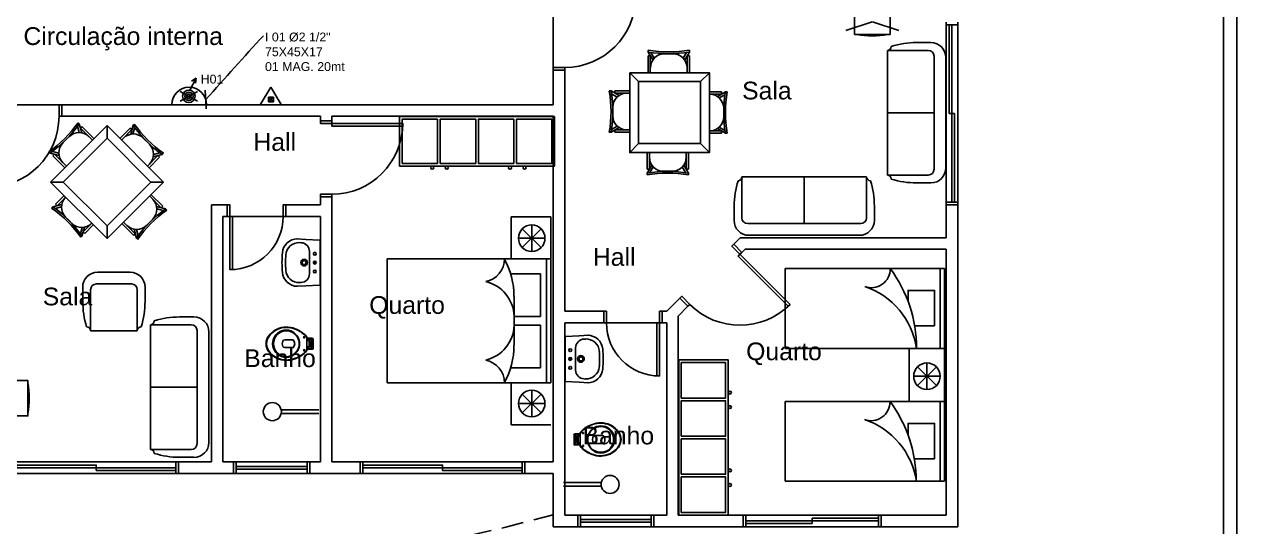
# Model space of a CAD drawing. Extents: x -120 to 1117, y 5 to 675.
# Drawn here: x -109.93 to -96.24, y 27.82 to 33.49 of the extents above; entities that cross this region are included whole.
import ezdxf
from ezdxf.enums import TextEntityAlignment as Align

# ---------------------------------------------------------------- set-up
doc = ezdxf.new("R2010")
doc.units = 0
doc.header["$MEASUREMENT"] = 0
doc.linetypes.add('HIDDEN', pattern=[0.375, 0.25, -0.125])
doc.layers.get('0').update_dxf_attribs({"linetype": 'CONTINUOUS'})
for name, color, linetype in [('Cotas', 1, 'CONTINUOUS'), ('janela-porta', 6, 'CONTINUOUS'), ('moveis', 253, 'CONTINUOUS'), ('muro', 6, 'CONTINUOUS'), ('parede', 2, 'CONTINUOUS'), ('piso', 4, 'CONTINUOUS'), ('projecao', 4, 'HIDDEN'), ('Simbolos', 7, 'CONTINUOUS'), ('texto', 7, 'CONTINUOUS'), ('TXT', 7, 'CONTINUOUS')]:
    doc.layers.add(name, color=color, linetype=linetype)
doc.styles.add('ROMANS', font='arial.ttf', dxfattribs={"height": 1.5})
doc.styles.get("Standard").update_dxf_attribs({"font": 'arial.ttf'})
doc.dimstyles.new('COTA1', dxfattribs={"dimtxt": 0.15, "dimasz": 0.15, "dimexe": 0.15, "dimexo": 0.15, "dimgap": 0.05, "dimtad": 1, "dimzin": 5, "dimdsep": 46, "dimtxsty": 'ROMANS', "dimblk": 'DOT', "dimcen": 0, "dimdle": 0.1, "dimclrd": 256, "dimclre": 256, "dimclrt": 7, "dimazin": 0, "dimtfac": 1, "dimtmove": 2, "dimatfit": 3, "dimldrblk": 'OBLIQUE', "dimfxl": 0, "dimtolj": 1, "dimtzin": 5, "dimarcsym": 0})

# ---------------------------------------------------------------- blocks, each defined once
blk = doc.blocks.new('_Dot')
at = {"color": 0, "linetype": 'ByBlock', "lineweight": -2}
blk.add_line((-0.5, 0), (-1, 0), dxfattribs=at)
at = {"color": 0, "linetype": 'ByBlock', "const_width": 0.5}
blk.add_lwpolyline([(-0.25, 0, 1), (0.25, 0, 1)], format="xyb", close=True, dxfattribs=at)
blk = doc.blocks.new('_Oblique')
at = {"color": 0, "linetype": 'ByBlock', "lineweight": -2}
blk.add_line((-0.5, -0.5), (0.5, 0.5), dxfattribs=at)

msp = doc.modelspace()

# ---------------------------------------------------------------- linework, layer by layer
for p, q in [((-108.059, 32.748), (-107.987, 32.882)), ((-107.987, 32.882), (-108.043, 32.85)), ((-107.987, 32.882), (-107.995, 32.826)), ((-108.169, 32.623), (-107.973, 32.734)), ((-108.169, 32.734), (-107.973, 32.623)), ((-108.265, 32.583), (-107.871, 32.583))]:
    msp.add_line(p, q)
for radius in [0.0703, 0.0466, 0.0259]:
    msp.add_circle((-108.071, 32.678), radius)
msp.add_arc((-108.068, 32.583), 0.197, 0, 180)
at = {"layer": 'janela-porta', "color": 6, "linetype": 'Continuous'}
for p, q in [((-99.522, 33.483), (-99.522, 31.483)), ((-99.392, 33.483), (-99.392, 31.483)), ((-108.217, 28.553), (-110.017, 28.553)), ((-107.537, 28.553), (-106.737, 28.553)), ((-104.307, 28.553), (-106.107, 28.553)), ((-108.217, 28.423), (-110.017, 28.423)), ((-107.537, 28.423), (-106.737, 28.423)), ((-104.307, 28.423), (-106.107, 28.423)), ((-103.652, 27.953), (-102.852, 27.953)), ((-100.285, 27.953), (-101.785, 27.953)), ((-103.652, 27.823), (-102.852, 27.823)), ((-100.285, 27.823), (-101.785, 27.823))]:
    msp.add_line(p, q, dxfattribs=at)
for points in [[(-99.392, 33.513), (-99.392, 33.483), (-99.522, 33.483), (-99.522, 33.513)], [(-103.827, 32.973), (-103.827, 33.003), (-103.957, 33.003), (-103.957, 32.973)], [(-109.507, 32.453), (-109.537, 32.453), (-109.537, 32.583), (-109.507, 32.583)], [(-106.587, 32.403), (-106.587, 32.373), (-106.457, 32.373), (-106.457, 32.403)], [(-106.457, 31.543), (-106.457, 31.573), (-106.587, 31.573), (-106.587, 31.543)], [(-99.522, 31.453), (-99.522, 31.483), (-99.392, 31.483), (-99.392, 31.453)], [(-107.637, 31.453), (-107.607, 31.453), (-107.607, 31.323), (-107.637, 31.323)], [(-106.977, 31.323), (-107.007, 31.323), (-107.007, 31.453), (-106.977, 31.453)], [(-101.92, 31.009), (-101.942, 30.988), (-101.85, 30.896), (-101.829, 30.917)], [(-102.437, 30.309), (-102.415, 30.33), (-102.507, 30.422), (-102.529, 30.401)], [(-103.387, 30.123), (-103.357, 30.123), (-103.357, 30.253), (-103.387, 30.253)], [(-102.727, 30.253), (-102.757, 30.253), (-102.757, 30.123), (-102.727, 30.123)], [(-108.187, 28.553), (-108.217, 28.553), (-108.217, 28.423), (-108.187, 28.423)], [(-107.567, 28.423), (-107.537, 28.423), (-107.537, 28.553), (-107.567, 28.553)], [(-106.707, 28.553), (-106.737, 28.553), (-106.737, 28.423), (-106.707, 28.423)], [(-106.137, 28.423), (-106.107, 28.423), (-106.107, 28.553), (-106.137, 28.553)], [(-104.277, 28.553), (-104.307, 28.553), (-104.307, 28.423), (-104.277, 28.423)], [(-103.682, 27.823), (-103.652, 27.823), (-103.652, 27.953), (-103.682, 27.953)], [(-102.822, 27.953), (-102.852, 27.953), (-102.852, 27.823), (-102.822, 27.823)], [(-101.815, 27.953), (-101.785, 27.953), (-101.785, 27.823), (-101.815, 27.823)], [(-100.255, 27.823), (-100.285, 27.823), (-100.285, 27.953), (-100.255, 27.953)]]:
    msp.add_lwpolyline(points, dxfattribs=at)
for points in [[(-99.457, 33.483), (-99.457, 32.483), (-99.487, 32.483), (-99.487, 33.483), (-99.457, 33.483)], [(-99.427, 32.483), (-99.427, 31.483), (-99.457, 31.483), (-99.457, 32.483), (-99.427, 32.483)], [(-106.457, 32.373), (-106.457, 32.343), (-105.657, 32.343), (-105.657, 32.373), (-106.457, 32.373)], [(-107.607, 31.323), (-107.577, 31.323), (-107.577, 30.723), (-107.607, 30.723), (-107.607, 31.323)], [(-101.85, 30.896), (-101.871, 30.875), (-101.305, 30.309), (-101.284, 30.33), (-101.85, 30.896)], [(-102.757, 30.123), (-102.787, 30.123), (-102.787, 29.523), (-102.757, 29.523), (-102.757, 30.123)], [(-110.017, 28.518), (-109.117, 28.518), (-109.117, 28.488), (-110.017, 28.488), (-110.017, 28.518)], [(-109.117, 28.488), (-108.217, 28.488), (-108.217, 28.458), (-109.117, 28.458), (-109.117, 28.488)], [(-107.537, 28.503), (-106.737, 28.503), (-106.737, 28.473), (-107.537, 28.473), (-107.537, 28.503)], [(-106.107, 28.488), (-105.207, 28.488), (-105.207, 28.518), (-106.107, 28.518), (-106.107, 28.488)], [(-105.207, 28.488), (-104.307, 28.488), (-104.307, 28.458), (-105.207, 28.458), (-105.207, 28.488)], [(-103.652, 27.903), (-102.852, 27.903), (-102.852, 27.873), (-103.652, 27.873), (-103.652, 27.903)], [(-101.035, 27.858), (-101.785, 27.858), (-101.785, 27.888), (-101.035, 27.888), (-101.035, 27.858)], [(-100.285, 27.888), (-101.035, 27.888), (-101.035, 27.918), (-100.285, 27.918), (-100.285, 27.888)]]:
    msp.add_lwpolyline(points, close=True, dxfattribs=at)
for centre, radius, start, end in [((-103.827, 33.803), 0.8, 270, 0), ((-110.337, 32.453), 0.8, 270, 0), ((-106.457, 32.373), 0.8, 270, 0), ((-107.607, 31.323), 0.6, 270, 0), ((-101.85, 30.896), 0.8, 225, 315), ((-102.757, 30.123), 0.6, 180, 270)]:
    msp.add_arc(centre, radius, start, end, dxfattribs=at)
at = {"layer": 'moveis'}
for p, q in [((-100.359, 33.517), (-100.654, 33.422)), ((-100.354, 33.517), (-100.058, 33.422)), ((-99.695, 33.284), (-99.856, 33.284)), ((-102.887, 33.197), (-102.887, 33.177)), ((-102.887, 33.177), (-102.835, 33.088)), ((-102.887, 32.944), (-102.887, 33.135)), ((-102.862, 33.135), (-102.887, 33.135)), ((-102.862, 33.135), (-102.862, 32.944)), ((-102.855, 33.172), (-102.818, 33.109)), ((-102.704, 33.158), (-102.605, 33.158)), ((-102.49, 33.109), (-102.453, 33.172)), ((-102.473, 33.088), (-102.421, 33.177)), ((-102.446, 33.135), (-102.446, 32.944)), ((-102.446, 33.135), (-102.421, 33.135)), ((-102.421, 33.197), (-102.421, 33.177)), ((-102.421, 33.135), (-102.421, 32.944)), ((-99.725, 33.196), (-100.186, 33.196)), ((-100.186, 31.789), (-100.186, 33.196)), ((-99.659, 31.855), (-99.659, 33.13)), ((-99.527, 31.87), (-99.527, 33.116)), ((-103.095, 32.944), (-102.995, 32.844)), ((-102.295, 32.844), (-102.195, 32.944)), ((-103.325, 32.738), (-103.305, 32.738)), ((-103.215, 32.686), (-103.305, 32.738)), ((-103.262, 32.738), (-103.095, 32.738)), ((-103.262, 32.713), (-103.262, 32.738)), ((-103.262, 32.713), (-103.095, 32.713)), ((-102.195, 32.727), (-102.057, 32.727)), ((-102.014, 32.727), (-102.104, 32.675)), ((-102.057, 32.702), (-102.057, 32.727)), ((-101.994, 32.727), (-102.014, 32.727)), ((-103.236, 32.67), (-103.3, 32.706)), ((-102.057, 32.702), (-102.195, 32.702)), ((-102.019, 32.696), (-102.083, 32.659)), ((-103.285, 32.456), (-103.285, 32.555)), ((-102.034, 32.544), (-102.034, 32.445)), ((-100.186, 32.493), (-99.659, 32.493)), ((-109.327, 32.34), (-109.308, 32.269)), ((-109.322, 32.38), (-109.308, 32.366)), ((-109.308, 32.366), (-109.281, 32.266)), ((-109.295, 32.318), (-109.278, 32.336)), ((-109.295, 32.318), (-109.16, 32.183)), ((-109.143, 32.201), (-109.278, 32.336)), ((-108.995, 32.348), (-108.995, 32.206)), ((-108.732, 32.32), (-108.85, 32.202)), ((-108.714, 32.303), (-108.832, 32.185)), ((-108.714, 32.303), (-108.732, 32.32)), ((-108.728, 32.251), (-108.701, 32.351)), ((-108.702, 32.254), (-108.683, 32.325)), ((-108.687, 32.365), (-108.701, 32.351)), ((-103.305, 32.273), (-103.215, 32.325)), ((-103.3, 32.304), (-103.236, 32.341)), ((-102.104, 32.314), (-102.014, 32.262)), ((-102.083, 32.33), (-102.019, 32.294)), ((-109.423, 32.223), (-109.493, 32.153)), ((-108.516, 32.137), (-108.586, 32.207)), ((-103.325, 32.273), (-103.305, 32.273)), ((-103.262, 32.298), (-103.095, 32.298)), ((-103.262, 32.298), (-103.262, 32.273)), ((-103.095, 32.273), (-103.262, 32.273)), ((-102.057, 32.287), (-102.195, 32.287)), ((-102.057, 32.262), (-102.195, 32.262)), ((-102.057, 32.287), (-102.057, 32.262)), ((-101.994, 32.262), (-102.014, 32.262)), ((-109.651, 32.051), (-109.637, 32.037)), ((-109.537, 32.01), (-109.637, 32.037)), ((-109.54, 32.037), (-109.611, 32.056)), ((-108.398, 32.041), (-108.47, 32.021)), ((-108.359, 32.036), (-108.373, 32.022)), ((-102.995, 32.144), (-103.095, 32.044)), ((-102.897, 31.855), (-102.897, 32.044)), ((-102.873, 31.855), (-102.873, 32.044)), ((-102.457, 31.855), (-102.457, 32.044)), ((-102.432, 32.044), (-102.432, 31.855)), ((-102.295, 32.144), (-102.195, 32.044)), ((-109.589, 32.024), (-109.607, 32.007)), ((-109.607, 32.007), (-109.472, 31.872)), ((-109.589, 32.024), (-109.454, 31.889)), ((-108.42, 32.009), (-108.539, 31.891)), ((-108.521, 31.873), (-108.403, 31.992)), ((-108.373, 32.022), (-108.473, 31.995)), ((-108.42, 32.009), (-108.403, 31.992)), ((-102.846, 31.901), (-102.897, 31.812)), ((-102.432, 31.812), (-102.484, 31.901)), ((-102.873, 31.855), (-102.897, 31.855)), ((-102.897, 31.792), (-102.897, 31.812)), ((-102.829, 31.881), (-102.866, 31.817)), ((-102.615, 31.832), (-102.714, 31.832)), ((-102.464, 31.817), (-102.501, 31.881)), ((-102.457, 31.855), (-102.432, 31.855)), ((-102.432, 31.792), (-102.432, 31.812)), ((-101.828, 31.308), (-101.828, 31.77)), ((-101.828, 31.77), (-100.421, 31.77)), ((-101.125, 31.77), (-101.125, 31.242)), ((-100.421, 31.308), (-100.421, 31.77)), ((-99.725, 31.789), (-100.186, 31.789)), ((-109.49, 31.711), (-109.632, 31.711)), ((-108.5, 31.711), (-108.359, 31.711)), ((-99.695, 31.701), (-99.856, 31.701)), ((-109.479, 31.558), (-109.576, 31.461)), ((-109.559, 31.443), (-109.461, 31.541)), ((-108.383, 31.421), (-108.516, 31.554)), ((-108.365, 31.438), (-108.499, 31.572)), ((-109.621, 31.417), (-109.606, 31.431)), ((-109.606, 31.431), (-109.507, 31.457)), ((-109.581, 31.412), (-109.509, 31.431)), ((-109.559, 31.443), (-109.576, 31.461)), ((-108.435, 31.435), (-108.335, 31.408)), ((-108.432, 31.408), (-108.361, 31.389)), ((-108.383, 31.421), (-108.365, 31.438)), ((-108.321, 31.394), (-108.335, 31.408)), ((-101.916, 31.279), (-101.916, 31.44)), ((-100.333, 31.279), (-100.333, 31.44)), ((-109.463, 31.315), (-109.393, 31.245)), ((-109.265, 31.149), (-109.167, 31.247)), ((-109.247, 31.132), (-109.15, 31.229)), ((-108.995, 31.216), (-108.995, 31.075)), ((-108.828, 31.243), (-108.694, 31.109)), ((-108.676, 31.127), (-108.81, 31.26)), ((-108.548, 31.222), (-108.478, 31.292)), ((-104.434, 31.318), (-104.434, 30.845)), ((-103.984, 31.318), (-104.434, 31.318)), ((-104.201, 31.227), (-104.201, 30.927)), ((-103.984, 31.318), (-103.984, 29.445)), ((-103.984, 31.318), (-103.984, 31.163)), ((-101.762, 31.242), (-100.487, 31.242)), ((-109.277, 31.199), (-109.296, 31.128)), ((-109.292, 31.088), (-109.278, 31.102)), ((-109.251, 31.202), (-109.278, 31.102)), ((-109.265, 31.149), (-109.247, 31.132)), ((-108.676, 31.127), (-108.694, 31.109)), ((-108.664, 31.079), (-108.69, 31.179)), ((-108.645, 31.105), (-108.664, 31.176)), ((-108.65, 31.065), (-108.664, 31.079)), ((-104.051, 31.077), (-104.351, 31.077)), ((-104.095, 30.971), (-104.307, 31.183)), ((-104.095, 31.183), (-104.307, 30.971)), ((-101.748, 31.11), (-100.502, 31.11)), ((-106.854, 31.07), (-106.75, 31.064)), ((-106.846, 31.07), (-106.854, 31.07)), ((-106.82, 31.028), (-106.805, 31.027)), ((-106.75, 31.064), (-106.595, 31.056)), ((-106.59, 31.051), (-106.59, 30.802)), ((-106.71, 30.802), (-106.71, 30.927)), ((-106.71, 30.802), (-106.71, 30.677)), ((-106.64, 30.802), (-106.66, 30.802)), ((-106.65, 30.812), (-106.65, 30.792)), ((-106.59, 30.553), (-106.59, 30.802)), ((-105.834, 29.445), (-105.834, 30.845)), ((-105.834, 30.845), (-103.984, 30.845)), ((-104.034, 29.445), (-104.034, 30.845)), ((-109.101, 30.694), (-108.734, 30.694)), ((-104.438, 30.676), (-104.1, 30.676)), ((-104.1, 30.676), (-104.1, 30.195)), ((-101.341, 29.835), (-101.341, 30.735)), ((-99.541, 30.735), (-101.341, 30.735)), ((-99.591, 30.735), (-99.591, 29.835)), ((-99.541, 28.335), (-99.541, 30.735)), ((-109.269, 30.525), (-109.269, 30.364)), ((-109.115, 30.562), (-108.719, 30.562)), ((-108.565, 30.525), (-108.565, 30.364)), ((-106.854, 30.535), (-106.75, 30.54)), ((-106.82, 30.576), (-106.805, 30.577)), ((-106.75, 30.54), (-106.595, 30.548)), ((-109.181, 30.496), (-109.181, 30.034)), ((-108.653, 30.496), (-108.653, 30.034)), ((-104.4, 30.195), (-104.4, 30.421)), ((-108.014, 30.189), (-108.176, 30.189)), ((-104.1, 30.195), (-104.4, 30.195)), ((-104.4, 30.195), (-104.4, 29.869)), ((-109.181, 30.034), (-108.653, 30.034)), ((-108.044, 30.101), (-108.506, 30.101)), ((-108.506, 30.101), (-108.506, 28.694)), ((-107.978, 30.035), (-107.978, 28.76)), ((-107.846, 30.02), (-107.846, 28.774)), ((-104.1, 30.095), (-104.4, 30.095)), ((-104.1, 29.614), (-104.1, 30.095)), ((-103.665, 29.977), (-103.82, 29.969)), ((-103.56, 29.982), (-103.665, 29.977)), ((-103.569, 29.982), (-103.56, 29.982)), ((-106.893, 29.931), (-106.989, 29.931)), ((-106.989, 29.843), (-106.893, 29.843)), ((-106.739, 29.956), (-106.739, 29.962)), ((-106.739, 29.949), (-106.739, 29.956)), ((-106.739, 29.949), (-106.739, 29.887)), ((-106.681, 29.949), (-106.739, 29.949)), ((-106.695, 29.939), (-106.739, 29.939)), ((-106.739, 29.824), (-106.739, 29.887)), ((-106.731, 29.923), (-106.72, 29.923)), ((-106.731, 29.851), (-106.72, 29.851)), ((-106.715, 29.887), (-106.715, 29.923)), ((-106.715, 29.851), (-106.715, 29.887)), ((-106.704, 29.918), (-106.704, 29.887)), ((-106.704, 29.856), (-106.704, 29.887)), ((-106.687, 29.887), (-106.687, 29.932)), ((-106.687, 29.842), (-106.687, 29.887)), ((-106.669, 29.887), (-106.669, 29.939)), ((-106.669, 29.835), (-106.669, 29.887)), ((-103.825, 29.964), (-103.825, 29.715)), ((-103.705, 29.715), (-103.705, 29.84)), ((-103.595, 29.94), (-103.61, 29.94)), ((-106.739, 29.835), (-106.695, 29.835)), ((-106.739, 29.824), (-106.681, 29.824)), ((-106.739, 29.818), (-106.739, 29.824)), ((-106.739, 29.812), (-106.739, 29.818)), ((-103.825, 29.466), (-103.825, 29.715)), ((-103.775, 29.715), (-103.755, 29.715)), ((-103.765, 29.725), (-103.765, 29.705)), ((-103.705, 29.715), (-103.705, 29.59)), ((-99.541, 29.835), (-101.341, 29.835)), ((-99.941, 29.235), (-99.941, 29.835)), ((-104.438, 29.614), (-104.1, 29.614)), ((-99.845, 29.414), (-99.633, 29.626)), ((-99.845, 29.626), (-99.633, 29.414)), ((-99.739, 29.67), (-99.739, 29.37)), ((-105.834, 29.445), (-103.984, 29.445)), ((-104.434, 28.972), (-104.434, 29.445)), ((-103.665, 29.453), (-103.82, 29.461)), ((-103.56, 29.447), (-103.665, 29.453)), ((-103.595, 29.489), (-103.61, 29.49)), ((-99.889, 29.52), (-99.589, 29.52)), ((-108.506, 29.397), (-107.978, 29.397)), ((-104.095, 29.107), (-104.307, 29.319)), ((-104.095, 29.319), (-104.307, 29.107)), ((-104.201, 29.063), (-104.201, 29.363)), ((-104.051, 29.213), (-104.351, 29.213)), ((-99.541, 29.235), (-101.341, 29.235)), ((-101.341, 28.335), (-101.341, 29.235)), ((-99.591, 28.335), (-99.591, 29.235)), ((-106.603, 29.141), (-107.028, 29.141)), ((-107.028, 29.101), (-106.603, 29.101)), ((-103.984, 28.972), (-104.434, 28.972)), ((-103.653, 28.876), (-103.653, 28.882)), ((-103.723, 28.807), (-103.723, 28.859)), ((-103.723, 28.756), (-103.723, 28.807)), ((-103.711, 28.87), (-103.653, 28.87)), ((-103.653, 28.745), (-103.711, 28.745)), ((-103.705, 28.807), (-103.705, 28.852)), ((-103.705, 28.762), (-103.705, 28.807)), ((-103.697, 28.86), (-103.653, 28.86)), ((-103.653, 28.755), (-103.697, 28.755)), ((-103.688, 28.839), (-103.688, 28.807)), ((-103.688, 28.776), (-103.688, 28.807)), ((-103.677, 28.807), (-103.677, 28.843)), ((-103.677, 28.772), (-103.677, 28.807)), ((-103.661, 28.843), (-103.672, 28.843)), ((-103.661, 28.771), (-103.672, 28.771)), ((-103.653, 28.87), (-103.653, 28.876)), ((-103.653, 28.87), (-103.653, 28.807)), ((-103.653, 28.745), (-103.653, 28.807)), ((-103.653, 28.738), (-103.653, 28.745)), ((-103.499, 28.852), (-103.403, 28.852)), ((-103.403, 28.763), (-103.499, 28.763)), ((-108.044, 28.694), (-108.506, 28.694)), ((-103.653, 28.733), (-103.653, 28.738)), ((-108.014, 28.606), (-108.176, 28.606)), ((-99.541, 28.335), (-101.341, 28.335)), ((-103.841, 28.32), (-103.416, 28.32)), ((-103.416, 28.28), (-103.841, 28.28))]:
    msp.add_line(p, q, dxfattribs=at)
for points in [[(-100.556, 33.676), (-100.156, 33.676), (-100.156, 33.376), (-100.556, 33.376), (-100.556, 33.676)], [(-103.095, 32.944), (-102.195, 32.944), (-102.195, 32.044), (-103.095, 32.044), (-103.095, 32.944)], [(-102.995, 32.844), (-102.295, 32.844), (-102.295, 32.144), (-102.995, 32.144), (-102.995, 32.844)], [(-103.943, 32.451), (-103.943, 31.891), (-105.693, 31.891), (-105.693, 32.451), (-103.943, 32.451)], [(-108.995, 32.348), (-109.632, 31.711), (-108.995, 31.075), (-108.359, 31.711), (-108.995, 32.348)], [(-105.263, 32.421), (-105.263, 31.921), (-105.663, 31.921), (-105.663, 32.421), (-105.263, 32.421)], [(-104.833, 32.421), (-104.833, 31.921), (-105.233, 31.921), (-105.233, 32.421), (-104.833, 32.421)], [(-104.403, 32.421), (-104.403, 31.921), (-104.803, 31.921), (-104.803, 32.421), (-104.403, 32.421)], [(-103.972, 32.421), (-103.972, 31.921), (-104.372, 31.921), (-104.372, 32.421), (-103.972, 32.421)], [(-108.995, 32.206), (-109.49, 31.711), (-108.995, 31.216), (-108.5, 31.711), (-108.995, 32.206)], [(-102.542, 27.954), (-101.982, 27.954), (-101.982, 29.704), (-102.542, 29.704), (-102.542, 27.954)], [(-102.512, 29.274), (-102.012, 29.274), (-102.012, 29.674), (-102.512, 29.674), (-102.512, 29.274)], [(-110.188, 29.472), (-110.188, 29.072), (-109.888, 29.072), (-109.888, 29.472), (-110.188, 29.472)], [(-102.512, 28.844), (-102.012, 28.844), (-102.012, 29.244), (-102.512, 29.244), (-102.512, 28.844)], [(-102.512, 28.414), (-102.012, 28.414), (-102.012, 28.814), (-102.512, 28.814), (-102.512, 28.414)], [(-102.512, 27.984), (-102.012, 27.984), (-102.012, 28.384), (-102.512, 28.384), (-102.512, 27.984)]]:
    msp.add_lwpolyline(points, close=True, dxfattribs=at)
for points in [[(-99.653, 30.088), (-99.653, 30.488), (-99.953, 30.488), (-99.953, 30.361)], [(-99.88, 30.088), (-99.653, 30.088)], [(-99.653, 28.588), (-99.653, 28.988), (-99.953, 28.988), (-99.953, 28.861)], [(-99.88, 28.588), (-99.653, 28.588)]]:
    msp.add_lwpolyline(points, dxfattribs=at)
for centre, radius in [((-105.324, 31.873), 0.017), ((-105.16, 31.873), 0.017), ((-104.446, 31.873), 0.017), ((-104.282, 31.873), 0.017), ((-104.201, 31.077), 0.15), ((-106.77, 30.802), 0.0375), ((-106.77, 30.802), 0.0225), ((-106.65, 30.902), 0.016), ((-106.65, 30.802), 0.016), ((-106.65, 30.702), 0.016), ((-106.769, 29.96), 0.0075), ((-106.769, 29.814), 0.0075), ((-103.765, 29.815), 0.016), ((-103.765, 29.715), 0.016), ((-103.645, 29.715), 0.0375), ((-103.645, 29.715), 0.0225), ((-103.765, 29.615), 0.016), ((-99.739, 29.52), 0.15), ((-104.201, 29.213), 0.15), ((-101.964, 29.336), 0.017), ((-107.129, 29.121), 0.102), ((-101.964, 29.172), 0.017), ((-103.623, 28.88), 0.0075), ((-103.623, 28.734), 0.0075), ((-101.964, 28.458), 0.017), ((-103.316, 28.3), 0.102), ((-101.964, 28.294), 0.017)]:
    msp.add_circle(centre, radius, dxfattribs=at)
for centre, radius, start, end in [((-100.356, 34.409), 1.048, 260.3828, 279.6172), ((-99.854, 32.314), 0.97, 90.1722, 107.3184), ((-99.695, 33.116), 0.169, 0, 90), ((-102.654, 34.554), 1.376, 260.271, 279.729), ((-102.654, 34.534), 1.376, 260.271, 279.729), ((-102.703, 32.999), 0.158, 90, 180), ((-102.605, 32.999), 0.158, 0, 90), ((-100.186, 33.24), 0.044, 270.0031, 0), ((-99.725, 33.13), 0.066, 0, 90), ((-104.681, 32.505), 1.376, 350.271, 9.729), ((-104.661, 32.505), 1.376, 350.271, 9.729), ((-103.127, 32.555), 0.158, 90, 180), ((-100.658, 32.495), 1.376, 170.271, 189.729), ((-100.638, 32.495), 1.376, 170.271, 189.729), ((-102.192, 32.544), 0.158, 0, 90), ((-103.127, 32.456), 0.158, 180, 270), ((-102.192, 32.445), 0.158, 270, 0), ((-110.446, 33.175), 1.376, 305.271, 324.729), ((-110.432, 33.161), 1.376, 305.271, 324.729), ((-107.578, 33.145), 1.376, 215.271, 234.729), ((-107.564, 33.159), 1.376, 215.271, 234.729), ((-109.311, 32.111), 0.158, 45, 135), ((-108.698, 32.095), 0.158, 45, 135), ((-109.381, 32.041), 0.158, 135, 225), ((-108.628, 32.025), 0.158, 315, 45), ((-102.714, 31.99), 0.158, 180, 270), ((-102.615, 31.99), 0.158, 270, 0), ((-102.665, 30.455), 1.376, 80.271, 99.729), ((-102.665, 30.436), 1.376, 80.271, 99.729), ((-101.872, 31.77), 0.044, 270, 359.997), ((-100.377, 31.77), 0.044, 180.0031, 270), ((-100.186, 31.745), 0.044, 0, 89.997), ((-99.725, 31.855), 0.066, 270, 0), ((-99.695, 31.87), 0.169, 270, 0), ((-100.946, 31.437), 0.97, 162.6817, 179.8277), ((-101.303, 31.437), 0.97, 0.1722, 17.3184), ((-99.854, 32.671), 0.97, 252.6816, 269.8277), ((-109.351, 31.427), 0.158, 135, 225), ((-108.59, 31.404), 0.158, 315, 45), ((-110.415, 30.293), 1.376, 35.271, 54.729), ((-110.401, 30.307), 1.376, 35.271, 54.729), ((-107.54, 30.284), 1.376, 125.271, 144.729), ((-107.526, 30.27), 1.376, 125.271, 144.729), ((-109.281, 31.357), 0.158, 225, 315), ((-108.66, 31.334), 0.158, 225, 315), ((-101.748, 31.279), 0.169, 180, 270), ((-101.763, 31.308), 0.066, 180, 270), ((-100.502, 31.279), 0.169, 270, 0), ((-100.487, 31.308), 0.066, 270, 0), ((-106.846, 30.9), 0.17, 90, 175.3019), ((-106.827, 30.878), 0.15, 87.0582, 176.2836), ((-106.81, 30.927), 0.1, 0, 87.0582), ((-106.595, 31.051), 0.005, 0, 87.0582), ((-105.66, 30.802), 1.36, 175.3019, 180), ((-105.66, 30.802), 1.36, 180, 184.6981), ((-105.66, 30.802), 1.32, 176.2836, 180), ((-105.66, 30.802), 1.32, 180, 183.7164), ((-104.771, 30.845), 0.262, 281.064, 0.0505), ((-105.278, 30.421), 0.877, 0, 28.8881), ((-109.101, 30.525), 0.169, 90, 180), ((-108.734, 30.525), 0.169, 0, 90), ((-106.846, 30.705), 0.17, 184.6981, 270), ((-106.827, 30.726), 0.15, 183.7164, 272.9418), ((-106.81, 30.677), 0.1, 272.9418, 0), ((-100.367, 30.733), 0.214, 249.426, 0.6303), ((-101.367, 29.837), 1.51, 359.9431, 36.5021), ((-109.115, 30.496), 0.066, 90, 180), ((-108.719, 30.496), 0.066, 0, 90), ((-106.595, 30.553), 0.005, 272.9418, 0), ((-104.818, 30.18), 0.42, 2.0643, 76.5578), ((-100.712, 29.71), 0.865, 8.2998, 71.8307), ((-108.299, 30.367), 0.97, 180.1723, 197.3183), ((-109.536, 30.367), 0.97, 342.6816, 359.8278), ((-108.506, 30.145), 0.044, 270.003, 0), ((-108.173, 29.219), 0.97, 90.1723, 107.3184), ((-108.014, 30.02), 0.169, 0, 90), ((-109.225, 30.034), 0.044, 0.003, 90), ((-108.609, 30.034), 0.044, 90, 179.9969), ((-108.044, 30.035), 0.066, 0, 90), ((-107.05, 29.887), 0.149, 143.0019, 180.1282), ((-106.958, 29.811), 0.268, 121.6809, 141.8397), ((-106.958, 29.811), 0.264, 121.6861, 141.8298), ((-106.973, 29.887), 0.153, 139.3363, 180.0547), ((-106.974, 29.889), 0.142, 136.2284, 180.6636), ((-106.971, 29.827), 0.248, 96.483, 121.0731), ((-106.971, 29.827), 0.244, 96.4778, 121.0674), ((-106.972, 29.884), 0.157, 100.028, 138.7776), ((-106.972, 29.889), 0.144, 100.8079, 136.9265), ((-106.969, 29.832), 0.243, 73.2378, 97.0453), ((-106.972, 29.895), 0.146, 59.7019, 100.4456), ((-106.971, 29.888), 0.145, 60.1948, 101.0664), ((-106.969, 29.832), 0.239, 84.2407, 97.0506), ((-106.987, 29.742), 0.331, 55.8497, 82.7065), ((-106.987, 29.742), 0.335, 55.8476, 74.7475), ((-106.975, 29.886), 0.154, 0.2488, 60.3441), ((-106.972, 29.887), 0.146, 359.8878, 60.0886), ((-106.98, 29.755), 0.316, 40.7546, 55.5359), ((-106.98, 29.755), 0.32, 41.9479, 55.5381), ((-104.818, 30.11), 0.42, 283.4422, 357.9357), ((-103.569, 29.812), 0.17, 4.6981, 90), ((-107.05, 29.887), 0.149, 179.8718, 216.9981), ((-107.05, 29.887), 0.144, 143.02, 180.1282), ((-107.05, 29.887), 0.144, 179.8718, 216.98), ((-106.973, 29.887), 0.153, 179.9453, 220.6637), ((-106.974, 29.885), 0.142, 179.3364, 223.7716), ((-106.932, 29.887), 0.0846, 159.2223, 200.7777), ((-106.989, 29.907), 0.0241, 89.1095, 156.4896), ((-106.989, 29.867), 0.0241, 203.5104, 270.8905), ((-106.972, 29.887), 0.146, 299.9114, 0.1122), ((-106.975, 29.888), 0.154, 299.6559, 359.7512), ((-106.945, 29.887), 0.0683, 319.3118, 40.6882), ((-106.749, 29.962), 0.0102, 358.3086, 45.2439), ((-106.748, 29.955), 0.00945, 6.988, 38.6516), ((-106.731, 29.931), 0.00832, 184.718, 267.9851), ((-106.731, 29.843), 0.00832, 92.0149, 175.282), ((-106.721, 29.935), 0.0119, 274.0521, 294.0204), ((-106.721, 29.839), 0.0119, 65.9796, 85.9479), ((-106.712, 29.912), 0.0131, 70.6125, 109.6581), ((-106.712, 29.862), 0.0131, 250.3418, 289.3875), ((-106.709, 29.919), 0.00592, 43.936, 67.4017), ((-106.709, 29.855), 0.00592, 292.5984, 316.064), ((-106.711, 29.919), 0.00666, 357.9572, 36.1023), ((-106.711, 29.855), 0.00666, 323.8977, 2.0428), ((-106.695, 29.932), 0.00728, 358.275, 91.725), ((-106.695, 29.842), 0.00728, 268.275, 1.725), ((-106.681, 29.938), 0.0118, 3.6802, 91.299), ((-105.278, 29.869), 0.877, 331.1119, 0), ((-103.82, 29.964), 0.005, 92.9418, 180), ((-103.605, 29.84), 0.1, 92.9418, 180), ((-103.587, 29.791), 0.15, 3.7164, 92.9418), ((-106.958, 29.963), 0.268, 218.1603, 238.3191), ((-106.958, 29.963), 0.264, 218.1702, 238.3139), ((-106.971, 29.947), 0.248, 238.9269, 263.517), ((-106.971, 29.947), 0.244, 238.9326, 263.5222), ((-106.972, 29.89), 0.157, 221.2224, 259.972), ((-106.972, 29.885), 0.144, 223.0735, 259.1921), ((-106.971, 29.886), 0.145, 258.9336, 299.8052), ((-106.972, 29.879), 0.146, 259.5544, 300.2981), ((-106.969, 29.942), 0.243, 262.9547, 286.7622), ((-106.969, 29.942), 0.239, 262.9494, 275.7593), ((-106.987, 30.032), 0.331, 277.2935, 304.1503), ((-106.987, 30.032), 0.335, 285.2525, 304.1524), ((-106.98, 30.019), 0.316, 304.4641, 319.2454), ((-106.98, 30.019), 0.32, 304.4619, 318.0521), ((-106.749, 29.812), 0.0102, 314.7561, 1.6914), ((-106.748, 29.819), 0.00945, 321.3484, 353.012), ((-106.681, 29.836), 0.0118, 268.701, 356.3199), ((-104.771, 29.445), 0.262, 359.9495, 78.936), ((-104.755, 29.715), 1.32, 0, 3.7164), ((-104.755, 29.715), 1.32, 356.2836, 0), ((-104.755, 29.715), 1.36, 0, 4.6981), ((-104.755, 29.715), 1.36, 355.3019, 0), ((-103.605, 29.59), 0.1, 180, 267.0582), ((-103.587, 29.639), 0.15, 267.0582, 356.2836), ((-103.569, 29.617), 0.17, 270, 355.3019), ((-110.921, 29.272), 1.048, 350.3828, 9.6172), ((-103.82, 29.466), 0.005, 180, 267.0582), ((-100.37, 29.233), 0.214, 249.426, 0.6303), ((-101.37, 28.337), 1.51, 359.9431, 36.5021), ((-100.715, 28.21), 0.865, 8.2998, 71.8307), ((-103.643, 28.882), 0.0102, 134.7561, 181.6914), ((-103.644, 28.875), 0.00945, 141.3484, 173.012), ((-103.412, 28.675), 0.316, 124.4641, 139.2454), ((-103.412, 28.675), 0.32, 124.4619, 138.0521), ((-103.405, 28.662), 0.335, 105.2525, 124.1524), ((-103.405, 28.662), 0.331, 97.2935, 124.1503), ((-103.417, 28.806), 0.154, 119.6559, 179.7512), ((-103.421, 28.807), 0.146, 119.9114, 180.1122), ((-103.423, 28.752), 0.243, 82.9547, 106.7622), ((-103.42, 28.815), 0.146, 79.5544, 120.2981), ((-103.421, 28.808), 0.145, 78.9336, 119.8052), ((-103.423, 28.752), 0.239, 82.9494, 95.7593), ((-103.421, 28.747), 0.244, 58.9326, 83.5222), ((-103.421, 28.747), 0.248, 58.9269, 83.517), ((-103.421, 28.804), 0.157, 41.2224, 79.972), ((-103.42, 28.809), 0.144, 43.0735, 79.1921), ((-103.418, 28.809), 0.142, 359.3364, 43.7716), ((-103.419, 28.807), 0.153, 359.9453, 40.6637), ((-103.434, 28.731), 0.264, 38.1702, 58.3139), ((-103.434, 28.731), 0.268, 38.1603, 58.3191), ((-103.342, 28.807), 0.144, 359.8718, 36.98), ((-103.342, 28.807), 0.149, 359.8718, 36.9981), ((-108.044, 28.76), 0.066, 270, 0), ((-108.014, 28.774), 0.169, 270, 0), ((-103.712, 28.858), 0.0118, 88.701, 176.3198), ((-103.712, 28.756), 0.0118, 183.6802, 271.299), ((-103.698, 28.852), 0.00728, 88.275, 181.725), ((-103.698, 28.762), 0.00728, 178.275, 271.725), ((-103.682, 28.839), 0.00666, 143.8977, 182.0428), ((-103.682, 28.775), 0.00666, 177.9572, 216.1023), ((-103.683, 28.839), 0.00592, 112.5983, 136.064), ((-103.683, 28.776), 0.00592, 223.936, 247.4016), ((-103.681, 28.832), 0.0131, 70.3419, 109.3875), ((-103.681, 28.782), 0.0131, 250.6125, 289.6582), ((-103.672, 28.855), 0.0119, 245.9796, 265.9479), ((-103.672, 28.759), 0.0119, 94.0521, 114.0204), ((-103.662, 28.851), 0.00832, 272.0149, 355.282), ((-103.662, 28.763), 0.00832, 4.718, 87.9851), ((-103.417, 28.808), 0.154, 180.2488, 240.3441), ((-103.421, 28.807), 0.146, 179.8878, 240.0886), ((-103.448, 28.807), 0.0683, 139.3118, 220.6882), ((-103.403, 28.827), 0.0241, 23.5104, 90.8905), ((-103.403, 28.787), 0.0241, 269.1095, 336.4896), ((-103.46, 28.807), 0.0846, 339.2223, 20.7777), ((-103.418, 28.805), 0.142, 316.2284, 0.6636), ((-103.419, 28.807), 0.153, 319.3363, 0.0547), ((-103.342, 28.807), 0.144, 323.02, 0.1282), ((-103.342, 28.807), 0.149, 323.0019, 0.1282), ((-108.506, 28.65), 0.044, 0, 89.997), ((-108.173, 29.576), 0.97, 252.6817, 269.8278), ((-103.644, 28.739), 0.00945, 186.988, 218.6516), ((-103.643, 28.732), 0.0102, 178.3086, 225.2439), ((-103.412, 28.939), 0.316, 220.7546, 235.5359), ((-103.412, 28.939), 0.32, 221.9479, 235.5381), ((-103.405, 28.952), 0.335, 235.8476, 254.7475), ((-103.405, 28.952), 0.331, 235.8497, 262.7065), ((-103.421, 28.807), 0.145, 240.1948, 281.0664), ((-103.42, 28.799), 0.146, 239.7019, 280.4456), ((-103.423, 28.862), 0.243, 253.2378, 277.0453), ((-103.423, 28.862), 0.239, 264.2407, 277.0506), ((-103.421, 28.867), 0.244, 276.4778, 301.0674), ((-103.42, 28.805), 0.144, 280.8079, 316.9265), ((-103.421, 28.81), 0.157, 280.028, 318.7776), ((-103.421, 28.867), 0.248, 276.483, 301.0731), ((-103.434, 28.883), 0.264, 301.6861, 321.8298), ((-103.434, 28.883), 0.268, 301.6809, 321.8397)]:
    msp.add_arc(centre, radius, start, end, dxfattribs=at)
at = {"layer": 'muro'}
for p, q in [((-96.242, 68.133), (-96.242, 22.823)), ((-96.392, 67.983), (-96.392, 22.823))]:
    msp.add_line(p, q, dxfattribs=at)
at = {"layer": 'parede'}
for p, q in [((-103.957, 32.583), (-103.957, 32.973)), ((-103.827, 32.973), (-103.957, 32.973)), ((-103.827, 30.253), (-103.827, 32.973)), ((-109.507, 32.583), (-103.957, 32.583)), ((-109.507, 32.453), (-109.507, 32.583)), ((-109.507, 32.453), (-106.587, 32.453)), ((-106.587, 32.453), (-106.587, 32.403)), ((-103.957, 32.453), (-106.457, 32.453)), ((-106.457, 32.403), (-106.457, 32.453)), ((-103.957, 28.553), (-103.957, 32.453)), ((-103.957, 28.553), (-103.957, 32.453)), ((-106.457, 32.403), (-106.587, 32.403)), ((-106.587, 31.543), (-106.587, 31.453)), ((-106.457, 31.543), (-106.587, 31.543)), ((-106.457, 28.553), (-106.457, 31.543)), ((-107.817, 28.553), (-107.817, 31.453)), ((-107.817, 31.453), (-107.637, 31.453)), ((-107.637, 31.323), (-107.637, 31.453)), ((-106.977, 31.453), (-106.587, 31.453)), ((-106.977, 31.323), (-106.977, 31.453)), ((-99.522, 31.083), (-99.522, 31.453)), ((-99.522, 31.453), (-99.392, 31.453)), ((-99.392, 27.823), (-99.392, 31.453)), ((-107.687, 28.553), (-107.687, 31.323)), ((-107.687, 31.323), (-107.637, 31.323)), ((-106.977, 31.323), (-106.587, 31.323)), ((-106.587, 28.553), (-106.587, 31.323)), ((-101.92, 31.009), (-101.847, 31.083)), ((-99.522, 31.083), (-101.847, 31.083)), ((-101.829, 30.917), (-101.92, 31.009)), ((-101.829, 30.917), (-101.793, 30.953)), ((-99.522, 30.953), (-101.793, 30.953)), ((-99.522, 27.953), (-99.522, 30.953)), ((-102.677, 30.253), (-102.529, 30.401)), ((-102.437, 30.309), (-102.529, 30.401)), ((-103.387, 30.253), (-103.827, 30.253)), ((-103.387, 30.123), (-103.387, 30.253)), ((-102.677, 30.253), (-102.727, 30.253)), ((-102.727, 30.123), (-102.727, 30.253)), ((-102.547, 30.199), (-102.437, 30.309)), ((-103.827, 27.953), (-103.827, 30.123)), ((-103.387, 30.123), (-103.827, 30.123)), ((-102.677, 30.123), (-102.727, 30.123)), ((-102.677, 27.953), (-102.677, 30.123)), ((-102.547, 27.953), (-102.547, 30.199)), ((-103.827, 27.953), (-103.827, 29.823)), ((-108.187, 28.553), (-107.817, 28.553)), ((-108.187, 28.553), (-108.187, 28.423)), ((-107.687, 28.553), (-107.567, 28.553)), ((-107.567, 28.553), (-107.567, 28.423)), ((-106.707, 28.553), (-106.587, 28.553)), ((-106.707, 28.553), (-106.707, 28.423)), ((-106.137, 28.553), (-106.457, 28.553)), ((-106.137, 28.553), (-106.137, 28.423)), ((-103.957, 28.553), (-104.277, 28.553)), ((-104.277, 28.553), (-104.277, 28.423)), ((-108.187, 28.423), (-107.567, 28.423)), ((-106.707, 28.423), (-106.137, 28.423)), ((-104.277, 28.423), (-103.957, 28.423)), ((-103.957, 27.823), (-103.957, 28.423)), ((-103.957, 27.823), (-103.957, 28.423)), ((-103.827, 27.953), (-103.682, 27.953)), ((-103.682, 27.953), (-103.682, 27.823)), ((-102.822, 27.953), (-102.677, 27.953)), ((-102.822, 27.953), (-102.822, 27.823)), ((-101.815, 27.953), (-102.547, 27.953)), ((-101.815, 27.953), (-101.815, 27.823)), ((-99.522, 27.953), (-100.255, 27.953)), ((-100.255, 27.953), (-100.255, 27.823)), ((-103.957, 27.823), (-103.682, 27.823)), ((-102.822, 27.823), (-101.815, 27.823)), ((-100.255, 27.823), (-99.392, 27.823))]:
    msp.add_line(p, q, dxfattribs=at)
at = {"layer": 'piso'}
for p, q in [((-103.957, 33.833), (-103.957, 32.973)), ((-109.507, 32.583), (-110.367, 32.583)), ((-106.977, 31.323), (-107.577, 31.323)), ((-103.387, 30.123), (-102.727, 30.123)), ((-110.047, 28.423), (-108.187, 28.423)), ((-104.277, 28.423), (-106.137, 28.423))]:
    msp.add_line(p, q, dxfattribs=at)
at = {"layer": 'projecao'}
msp.add_arc((-108.327, 43.437), 16.084, 254.2348, 285.7652, dxfattribs=at)
at = {"layer": 'Simbolos'}
for p, q in [((-107.265, 32.583), (-107.147, 32.781)), ((-107.147, 32.781), (-107.029, 32.584)), ((-107.147, 32.781), (-107.147, 32.781)), ((-107.029, 32.583), (-107.265, 32.583)), ((-107.174, 32.621), (-107.116, 32.667)), ((-107.174, 32.667), (-107.116, 32.667)), ((-107.174, 32.617), (-107.174, 32.667)), ((-107.174, 32.667), (-107.174, 32.667)), ((-107.174, 32.664), (-107.116, 32.621)), ((-107.116, 32.617), (-107.174, 32.617)), ((-107.116, 32.667), (-107.116, 32.617))]:
    msp.add_line(p, q, dxfattribs=at)

# ---------------------------------------------------------------- texts
at = {"layer": 'Cotas', "color": 7, "insert": (-107.212, 32.962), "char_height": 0.1, "attachment_point": 7, "style": 'ROMANS'}
msp.add_mtext('I 01 Ø2 1/2"\\P{\\fArial|b0|i0|c0|p34;\\C0;75X45X17 \\P\\fArial|b0|i0|c0|p34;01\\fArial|b0|i0|c0|p34; MAG. \\fArial|b0|i0|c0|p34;20\\fArial|b0|i0|c0|p34;mt}', dxfattribs=at)
at = {"layer": 'texto'}
for s, p in [('Circulação interna', (-108.813, 33.197)), ('Sala', (-101.546, 32.583)), ('Hall', (-107.102, 32.003)), ('Hall', (-103.27, 30.706)), ('Sala', (-109.441, 30.26)), ('Quarto', (-105.608, 30.164)), ('Quarto', (-101.353, 29.641)), ('Banho', (-107.042, 29.564)), ('Banho', (-103.223, 28.692))]:
    msp.add_text(s, height=0.2, dxfattribs=at).set_placement(p, align=Align.BOTTOM_CENTER)
at = {"layer": 'TXT', "style": 'ROMANS'}
msp.add_text('H01', height=0.1, dxfattribs=at).set_placement((-107.938, 32.822))

# ---------------------------------------------------------------- leaders
at = {"layer": 'Cotas', "path_type": 1}
msp.add_leader([(-107.88, 32.642), (-107.23, 33.362)], dimstyle='COTA1', override={"dimtad": 0, "dimclrd": 256}, dxfattribs=at)

doc.saveas('drawing.dxf')
